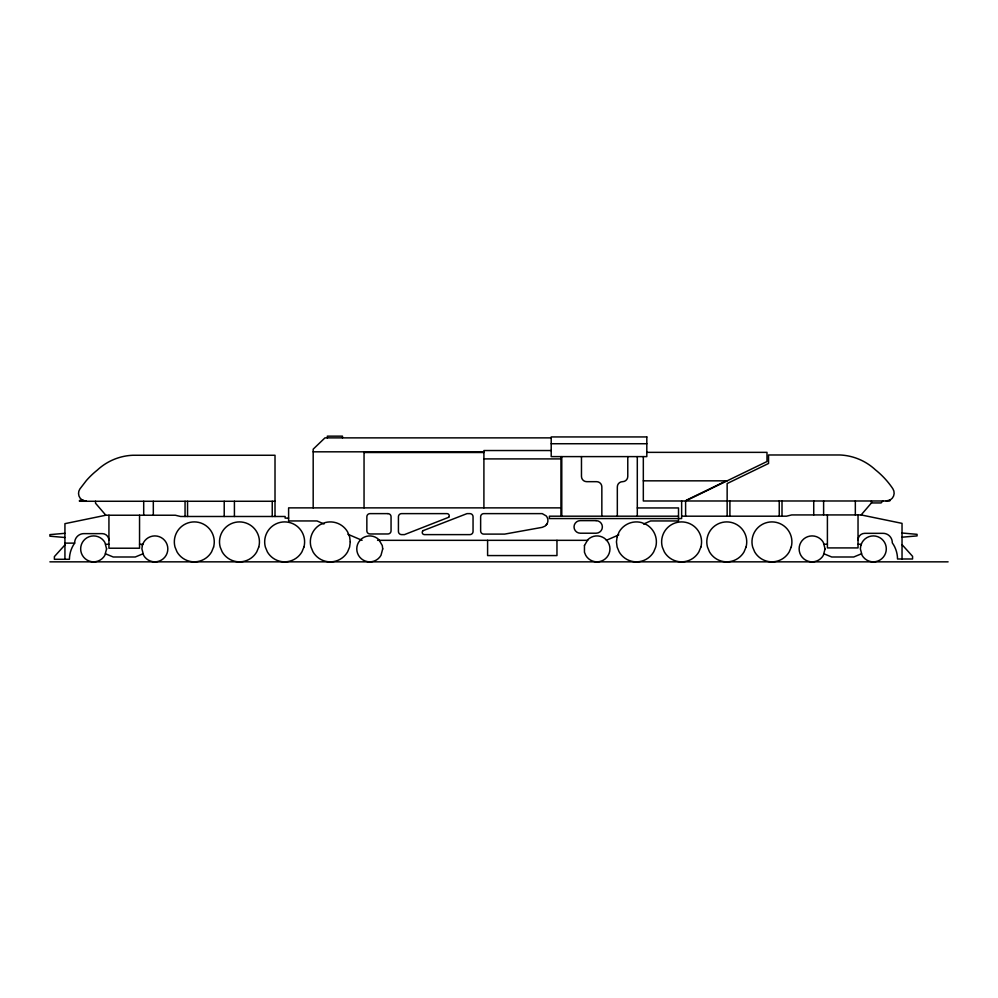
<?xml version="1.0" encoding="UTF-8"?>
<svg xmlns="http://www.w3.org/2000/svg" width="998" height="998" viewBox="0 0 998 998"><rect width="100%" height="100%" fill="white"/><g stroke="black" fill="none" stroke-linecap="round" stroke-linejoin="round"><path stroke-width="1.5" d="M560.938 516.191L560.951 456.61M546.318 524.948A6.974 6.974 0 0 0 546.318 516.003L542.213 513.621L483.781 513.621A3.131 3.131 0 0 0 480.637 516.752L480.637 530.961A3.131 3.131 0 0 0 483.781 534.105L504.664 534.105L542.213 527.343L545.145 526.058L547.203 523.601M681.634 516.191L786.486 516.191L791.713 514.931L861.137 514.931L871.429 502.942L871.429 500.984M882.768 500.984L881.084 502.942L871.429 502.942M64.932 544.933L54.379 556.61L54.379 559.292L69.423 559.292A28.368 28.368 0 0 1 74.663 543.124A9.256 9.256 0 0 1 77.295 536.425L78.218 535.602A9.256 9.256 0 0 1 83.932 533.631L102.233 533.631A6.699 6.699 0 0 1 108.932 540.33M686.15 500.31L726.307 480.836M606.322 540.33L618.772 534.878M643.598 524.012L650.609 520.944L678.515 520.944L678.515 507.945L637.298 507.945M142.976 553.803L135.254 556.996L113.236 556.996L105.501 553.803M861.449 553.803L853.727 556.996L831.708 556.996L823.986 553.803M288.609 518.112L285.129 518.112L285.129 516.49L180.563 516.49L175.336 515.23L105.825 515.23L64.932 523.663L64.932 559.292M886.274 500.984L890.328 499.861A7.884 7.884 0 0 0 892.823 488.708A83.345 83.345 0 0 0 875.433 469.846A55.564 55.564 0 0 0 839.929 454.976L768.547 454.976L768.547 463.471L727.143 483.543L727.143 516.191M551.208 437.873L324.961 437.873L313.185 449.175L313.185 507.87M551.208 443.736L646.816 443.736M551.208 450.535L483.905 450.535L483.905 507.87M313.185 451.82L483.905 451.82M646.816 452.356L766.988 452.356L766.988 461.525L685.601 500.984L685.614 516.191M364.045 452.506L483.905 452.506M483.905 458.905L560.951 458.905M643.323 480.836L727.143 480.836M82.946 500.435L79.466 500.435L79.466 501.27L275.011 501.27M560.951 507.87L288.609 507.87L288.609 520.944L316.99 520.944L324.026 523.975M678.515 516.191L549.399 516.191L549.399 518.561L681.634 518.561L681.634 500.984M902.03 533.019L917.062 534.329L917.062 535.901L902.03 537.211M64.932 533.319L49.9 534.629L49.9 536.188L64.932 537.498M377.556 540.33L587.81 540.33M64.932 543.124L74.663 543.124M105.638 544.272L108.932 544.272M139.545 544.272L142.851 544.272M824.111 544.272L827.404 544.272M858.03 544.272L861.324 544.272M49.9 561.849L948.1 561.849M861.137 514.931L902.03 523.364L902.03 558.992M347.978 534.279L362.062 540.33M82.36 500.148L86.414 501.27A7.884 7.884 0 0 1 79.865 489.008L86.402 480.5A83.345 83.345 0 0 1 97.255 470.145A55.564 55.564 0 0 1 132.771 455.263L275.011 455.263L275.011 516.49M902.03 544.634L912.571 556.323L912.571 558.992L897.526 558.992A28.368 28.368 0 0 0 892.287 542.825A9.256 9.256 0 0 0 889.667 536.126L888.744 535.302A9.256 9.256 0 0 0 883.03 533.331L864.73 533.331A6.699 6.699 0 0 0 858.03 540.03M105.825 515.23L95.534 503.241L95.534 501.27M889.742 500.135L889.742 500.984L643.323 500.984L643.323 456.61M858.03 514.931L858.03 547.914L827.404 547.914L827.404 514.931M855.336 500.984L855.336 514.931M823.612 500.984L823.612 514.931M813.732 500.984L813.732 514.931M782.008 500.984L782.008 516.191M779.238 500.984L779.238 516.191M729.912 500.984L729.912 516.191M637.298 456.61L637.298 516.191M627.779 456.61L627.779 476.433A5.227 5.227 0 0 1 622.552 481.672A5.227 5.227 0 0 0 617.325 486.899L617.325 516.191M601.844 516.191L601.844 486.899A5.227 5.227 0 0 0 596.617 481.672L586.699 481.672A5.227 5.227 0 0 1 581.472 476.433L581.472 456.61M561.774 456.61L561.774 516.191M556.959 540.33L556.959 555.574L487.598 555.574L487.598 540.33M364.045 451.82L364.045 507.87M342.489 437.873L342.489 436.151L327.332 436.151L327.332 437.873M272.242 501.27L272.242 516.49M234.418 501.27L234.418 516.49M224.213 501.27L224.213 516.49M187.549 501.27L187.549 516.49M185.054 501.27L185.054 516.49M153.318 501.27L153.318 515.23M143.7 501.27L143.7 515.23M139.545 515.23L139.545 548.214L108.932 548.214L108.932 515.23M106.599 548.875L104.852 555.362A12.974 12.974 0 0 1 85.292 558.818A12.974 12.974 0 0 1 85.292 538.945A12.974 12.974 0 0 1 104.852 542.401L106.599 548.875M142.327 545.519L141.891 548.875L143.625 555.362A12.974 12.974 0 0 0 163.198 558.818A12.974 12.974 0 0 0 163.198 538.945A12.974 12.974 0 0 0 143.625 542.401L142.327 545.519M350.273 541.877L349.599 547.054L347.603 551.869A19.972 19.972 0 0 1 313.01 551.869L311.014 547.054A19.972 19.972 0 0 1 320.321 524.586L325.136 522.59A19.972 19.972 0 0 1 347.603 531.897L349.599 536.712L350.273 541.877M382.721 548.875L380.974 555.362A12.974 12.974 0 0 1 363.26 560.115A12.974 12.974 0 0 1 358.507 542.401L360.577 539.706A12.974 12.974 0 0 1 378.916 539.718L382.271 545.519L382.721 548.875M584.454 545.519L584.454 552.243L585.751 555.362A12.974 12.974 0 0 0 603.466 560.115A12.974 12.974 0 0 0 608.219 542.401L606.16 539.706A12.974 12.974 0 0 0 587.81 539.706L584.454 545.519M617.138 536.712L616.452 541.877L617.138 547.054L619.134 551.869A19.972 19.972 0 0 0 653.715 551.869L655.711 547.054A19.972 19.972 0 0 0 646.405 524.586L641.589 522.59A19.972 19.972 0 0 0 619.134 531.897L617.138 536.712M825.072 548.875L823.338 555.362A12.974 12.974 0 0 1 803.764 558.818A12.974 12.974 0 0 1 803.764 538.945A12.974 12.974 0 0 1 823.338 542.401L825.072 548.875M860.8 545.519L860.363 548.875L862.097 555.362A12.974 12.974 0 0 0 881.671 558.818A12.974 12.974 0 0 0 881.671 538.945A12.974 12.974 0 0 0 862.097 542.401L860.8 545.519M213.584 547.054L211.588 551.869A19.972 19.972 0 0 1 177.008 551.869L175.012 547.054A19.972 19.972 0 0 1 194.298 521.904A19.972 19.972 0 0 1 213.584 547.054M258.756 547.054L256.76 551.869A19.972 19.972 0 0 1 222.18 551.869L220.184 547.054A19.972 19.972 0 0 1 239.47 521.904A19.972 19.972 0 0 1 258.756 547.054M303.928 547.054L301.932 551.869A19.972 19.972 0 0 1 267.352 551.869L265.356 547.054A19.972 19.972 0 0 1 284.642 521.904A19.972 19.972 0 0 1 303.928 547.054M700.883 547.054L698.887 551.869A19.972 19.972 0 0 1 664.306 551.869L662.31 547.054A19.972 19.972 0 0 1 681.597 521.904A19.972 19.972 0 0 1 700.883 547.054M746.055 547.054L744.059 551.869A19.972 19.972 0 0 1 709.478 551.869L707.482 547.054A19.972 19.972 0 0 1 726.769 521.904A19.972 19.972 0 0 1 746.055 547.054M791.227 547.054L789.231 551.869A19.972 19.972 0 0 1 754.65 551.869L752.654 547.054A19.972 19.972 0 0 1 771.941 521.904A19.972 19.972 0 0 1 791.227 547.054M423.164 530.624L422.778 530.948A2.196 2.196 0 0 0 424.399 534.616L469.908 534.616A3.131 3.131 0 0 0 473.052 531.485L473.052 516.752A3.131 3.131 0 0 0 469.908 513.621L467.014 513.621L423.164 530.624M448.701 517.288L404.464 534.616L401.57 534.616A3.131 3.131 0 0 1 398.427 531.485L398.427 516.752A3.131 3.131 0 0 1 401.57 513.621L447.079 513.621A2.196 2.196 0 0 1 448.701 517.288M646.816 436.937L551.208 436.937L551.208 456.61L646.816 456.61L646.816 436.937M387.923 513.621L369.984 513.621A3.131 3.131 0 0 0 366.852 516.752L366.852 530.836A3.131 3.131 0 0 0 369.984 533.967L387.923 533.967A3.131 3.131 0 0 0 391.054 530.836L391.054 516.752A3.131 3.131 0 0 0 387.923 513.621M596.08 520.632L580.312 520.632A6.287 6.287 0 0 0 574.025 526.932A6.287 6.287 0 0 0 580.312 533.206L596.08 533.219A6.287 6.287 0 0 0 602.368 526.932A6.287 6.287 0 0 0 596.08 520.644"/></g></svg>
